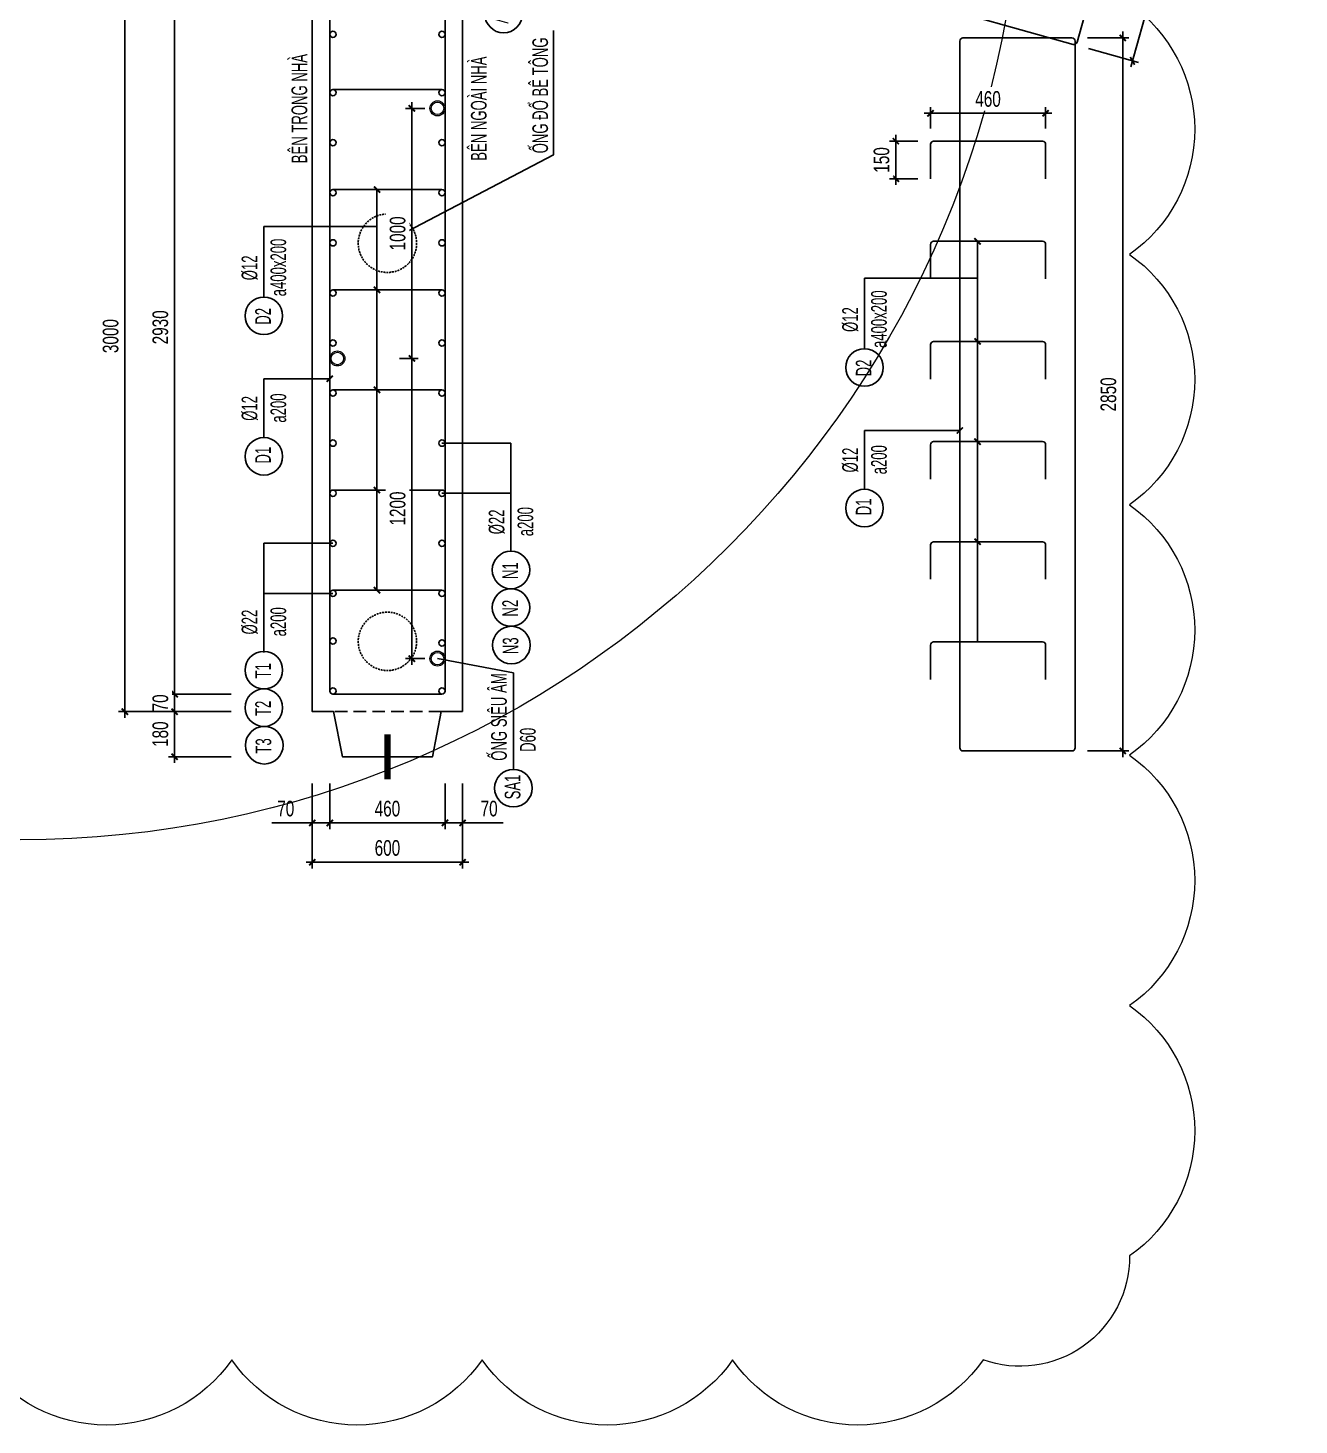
# Model space of a CAD drawing. Header units: millimetres. Extents: x -147841 to 368790, y -162721 to 84261.
# Drawn here: x 204726 to 209802, y -106593 to -101013 of the extents above; entities that cross this region are included whole.
import ezdxf
from ezdxf.enums import TextEntityAlignment as Align

# ---------------------------------------------------------------- set-up
doc = ezdxf.new("R2010")
doc.units = ezdxf.units.MM
doc.header["$LTSCALE"] = 1000
doc.header["$MEASUREMENT"] = 0
doc.header["$PDMODE"] = 1
doc.header["$PDSIZE"] = -10
doc.linetypes.add('DASHED', pattern=[0.75, 0.5, -0.25])
doc.linetypes.add('HIDDEN', pattern=[0.375, 0.25, -0.125])
doc.layers.get('0').update_dxf_attribs({"linetype": 'CONTINUOUS', "lineweight": 18})
doc.layers.get('DEFPOINTS').update_dxf_attribs({"color": 5, "linetype": 'CONTINUOUS', "lineweight": 18})
for name, color, linetype, lineweight in [('0-THAY', 7, 'CONTINUOUS', 18), ('ccu11-Dim', 8, 'CONTINUOUS', 18), ('DIM', 8, 'CONTINUOUS', 18)]:
    doc.layers.add(name, color=color, linetype=linetype, lineweight=lineweight)
for name, color, linetype in [('ccu11-Khuat', 9, 'DASHED'), ('ccu11-Manh', 8, 'CONTINUOUS'), ('ccu11-Thay', 7, 'CONTINUOUS'), ('ccu11-Thep', 4, 'CONTINUOUS'), ('ccu11-Thepdai', 6, 'CONTINUOUS'), ('KC-Cotthep', 8, 'CONTINUOUS'), ('KC-Dim', 8, 'CONTINUOUS'), ('KC-Text', 31, 'CONTINUOUS'), ('KC-Thay', 7, 'CONTINUOUS')]:
    doc.layers.add(name, color=color, linetype=linetype)
doc.styles.add('ARIAL', font='arial.ttf', dxfattribs={"width": 0.7})
doc.styles.add('ccu11-dim', font='vnsimli.shx', dxfattribs={"width": 0.65, "bigfont": 'bigfont.shx'})
doc.dimstyles.new('2.5-25', dxfattribs={"dimscale": 25, "dimtxt": 2.5, "dimasz": 1, "dimexe": 1, "dimexo": 2, "dimgap": 1, "dimtad": 1, "dimdec": 1, "dimrnd": 5, "dimdsep": 46, "dimtxsty": 'ARIAL', "dimblk": 'ARCHTICK', "dimcen": -1, "dimdle": 1, "dimclrd": 256, "dimclre": 256, "dimclrt": 3, "dimadec": 0, "dimazin": 2, "dimtfac": 0.1, "dimtdec": 1, "dimtmove": 0, "dimatfit": 1, "dimldrblk": 'ARCHTICK', "dimfxl": 1, "dimtvp": 0.833333, "dimtfill": 1, "dimtolj": 1, "dimtzin": 12, "dimarcsym": 0})
doc.dimstyles.new('ccu11-100x4', dxfattribs={"dimscale": 100, "dimtxt": 2.5, "dimasz": 1, "dimexe": 1, "dimexo": 2, "dimgap": 1, "dimtad": 1, "dimdec": 0, "dimlfac": 0.25, "dimdsep": 46, "dimtxsty": 'ccu11-dim', "dimblk": 'ARCHTICK', "dimcen": -1, "dimdle": 1, "dimclrd": 256, "dimclre": 256, "dimclrt": 31, "dimadec": 0, "dimazin": 2, "dimtfac": 0.1, "dimtdec": 0, "dimtmove": 0, "dimatfit": 1, "dimldrblk": 'ARCHTICK', "dimfxl": 1, "dimtvp": 0.833333, "dimtolj": 1, "dimtzin": 12, "dimarcsym": 0})

# ---------------------------------------------------------------- blocks, each defined once
blk = doc.blocks.new('_ARCHTICK')
at = {"color": 0, "linetype": 'ByBlock', "const_width": 0.3}
blk.add_lwpolyline([(-0.5, -0.5), (0.5, 0.5)], dxfattribs=at)
blk = doc.blocks.new('*D1057')
at = {"layer": 'DEFPOINTS', "color": 0, "linetype": 'ByBlock', "ltscale": 30, "transparency": 16777216}
for p in [(205587.2, -100743.9), (205311.6, -103673.9), (205587.2, -103673.9)]:
    blk.add_point(p, dxfattribs=at)
at = {"layer": 'KC-Dim', "linetype": 'ByBlock', "lineweight": -2, "ltscale": 30, "transparency": 16777216}
for p, q in [((205537.2, -100743.9), (205286.6, -100743.9)), ((205311.6, -100718.9), (205311.6, -103698.9)), ((205537.2, -103673.9), (205286.6, -103673.9))]:
    blk.add_line(p, q, dxfattribs=at)
at = {"layer": 'KC-Dim', "linetype": 'ByBlock', "lineweight": -2, "ltscale": 30, "transparency": 16777216, "xscale": 25, "yscale": 25, "zscale": 25}
for p, rotation in [((205311.6, -100743.9), 90), ((205311.6, -103673.9), 270)]:
    blk.add_blockref('_ARCHTICK', p, dxfattribs=dict(at, rotation=rotation))
at = {"layer": 'KC-Dim', "color": 3, "linetype": 'ByBlock', "ltscale": 30, "transparency": 16777216, "insert": (205254.6, -102208.9), "char_height": 62.5, "attachment_point": 5, "rotation": 90, "style": 'ARIAL', "bg_fill": 3, "box_fill_scale": 1.25, "bg_fill_color": 256, "bg_fill_true_color": 13158600, "bg_fill_transparency": 0}
blk.add_mtext('\\A1;2930', dxfattribs=at)
blk = doc.blocks.new('*D1058')
at = {"layer": 'DEFPOINTS', "color": 0, "linetype": 'ByBlock', "ltscale": 30, "transparency": 16777216}
for p in [(205861.4, -103980.4), (206461.4, -103980.4), (206461.4, -104345.4)]:
    blk.add_point(p, dxfattribs=at)
at = {"layer": 'KC-Dim', "linetype": 'ByBlock', "lineweight": -2, "ltscale": 30, "transparency": 16777216}
for p, q in [((205861.4, -104030.4), (205861.4, -104370.4)), ((206461.4, -104030.4), (206461.4, -104370.4)), ((205836.4, -104345.4), (206486.4, -104345.4))]:
    blk.add_line(p, q, dxfattribs=at)
at = {"layer": 'KC-Dim', "linetype": 'ByBlock', "lineweight": -2, "ltscale": 30, "transparency": 16777216, "xscale": 25, "yscale": 25, "zscale": 25, "rotation": 180}
blk.add_blockref('_ARCHTICK', (205861.4, -104345.4), dxfattribs=at)
at = {"layer": 'KC-Dim', "linetype": 'ByBlock', "lineweight": -2, "ltscale": 30, "transparency": 16777216, "xscale": 25, "yscale": 25, "zscale": 25}
blk.add_blockref('_ARCHTICK', (206461.4, -104345.4), dxfattribs=at)
at = {"layer": 'KC-Dim', "color": 3, "linetype": 'ByBlock', "ltscale": 30, "transparency": 16777216, "insert": (206161.4, -104288.5), "char_height": 62.5, "attachment_point": 5, "style": 'ARIAL', "bg_fill": 3, "box_fill_scale": 1.25, "bg_fill_color": 256, "bg_fill_true_color": 13158600, "bg_fill_transparency": 0}
blk.add_mtext('\\A1;600', dxfattribs=at)
blk = doc.blocks.new('*D1059')
at = {"layer": 'DEFPOINTS', "color": 0, "linetype": 'ByBlock', "ltscale": 30, "transparency": 16777216}
for p in [(205931.4, -103980.4), (206391.4, -103980.4), (205931.4, -104188.3)]:
    blk.add_point(p, dxfattribs=at)
at = {"layer": 'KC-Dim', "linetype": 'ByBlock', "lineweight": -2, "ltscale": 30, "transparency": 16777216}
for p, q in [((205931.4, -104030.4), (205931.4, -104213.3)), ((206391.4, -104030.4), (206391.4, -104213.3)), ((206416.4, -104188.3), (205906.4, -104188.3))]:
    blk.add_line(p, q, dxfattribs=at)
at = {"layer": 'KC-Dim', "linetype": 'ByBlock', "lineweight": -2, "ltscale": 30, "transparency": 16777216, "xscale": 25, "yscale": 25, "zscale": 25, "rotation": 180}
blk.add_blockref('_ARCHTICK', (205931.4, -104188.3), dxfattribs=at)
at = {"layer": 'KC-Dim', "linetype": 'ByBlock', "lineweight": -2, "ltscale": 30, "transparency": 16777216, "xscale": 25, "yscale": 25, "zscale": 25}
blk.add_blockref('_ARCHTICK', (206391.4, -104188.3), dxfattribs=at)
at = {"layer": 'KC-Dim', "color": 3, "linetype": 'ByBlock', "ltscale": 30, "transparency": 16777216, "insert": (206161.4, -104131.4), "char_height": 62.5, "attachment_point": 5, "style": 'ARIAL', "bg_fill": 3, "box_fill_scale": 1.25, "bg_fill_color": 256, "bg_fill_true_color": 13158600, "bg_fill_transparency": 0}
blk.add_mtext('\\A1;460', dxfattribs=at)
blk = doc.blocks.new('*D1060')
at = {"layer": 'DEFPOINTS', "color": 0, "linetype": 'ByBlock', "ltscale": 30, "transparency": 16777216}
for p in [(206391.4, -103980.4), (206461.4, -103980.4), (206461.4, -104188.3)]:
    blk.add_point(p, dxfattribs=at)
at = {"layer": 'KC-Dim', "linetype": 'ByBlock', "lineweight": -2, "ltscale": 30, "transparency": 16777216}
for p, q in [((206391.4, -104030.4), (206391.4, -104213.3)), ((206461.4, -104030.4), (206461.4, -104213.3)), ((206391.4, -104188.3), (206366.4, -104188.3)), ((206391.4, -104188.3), (206461.4, -104188.3)), ((206461.4, -104188.3), (206623.5, -104188.3))]:
    blk.add_line(p, q, dxfattribs=at)
at = {"layer": 'KC-Dim', "linetype": 'ByBlock', "lineweight": -2, "ltscale": 30, "transparency": 16777216, "xscale": 25, "yscale": 25, "zscale": 25}
blk.add_blockref('_ARCHTICK', (206391.4, -104188.3), dxfattribs=at)
at = {"layer": 'KC-Dim', "linetype": 'ByBlock', "lineweight": -2, "ltscale": 30, "transparency": 16777216, "xscale": 25, "yscale": 25, "zscale": 25, "rotation": 180}
blk.add_blockref('_ARCHTICK', (206461.4, -104188.3), dxfattribs=at)
at = {"layer": 'KC-Dim', "color": 3, "linetype": 'ByBlock', "ltscale": 30, "transparency": 16777216, "insert": (206567.5, -104131.4), "char_height": 62.5, "attachment_point": 5, "style": 'ARIAL', "bg_fill": 3, "box_fill_scale": 1.25, "bg_fill_color": 256, "bg_fill_true_color": 13158600, "bg_fill_transparency": 0}
blk.add_mtext('\\A1;70', dxfattribs=at)
blk = doc.blocks.new('*D1061')
at = {"layer": 'DEFPOINTS', "color": 0, "linetype": 'ByBlock', "ltscale": 30, "transparency": 16777216}
for p in [(205861.4, -103980.4), (205931.4, -103980.4), (205861.4, -104188.3)]:
    blk.add_point(p, dxfattribs=at)
at = {"layer": 'KC-Dim', "linetype": 'ByBlock', "lineweight": -2, "ltscale": 30, "transparency": 16777216}
for p, q in [((205861.4, -104030.4), (205861.4, -104213.3)), ((205931.4, -104030.4), (205931.4, -104213.3)), ((205861.4, -104188.3), (205699.2, -104188.3)), ((205931.4, -104188.3), (205861.4, -104188.3)), ((205931.4, -104188.3), (205956.4, -104188.3))]:
    blk.add_line(p, q, dxfattribs=at)
at = {"layer": 'KC-Dim', "linetype": 'ByBlock', "lineweight": -2, "ltscale": 30, "transparency": 16777216, "xscale": 25, "yscale": 25, "zscale": 25}
blk.add_blockref('_ARCHTICK', (205861.4, -104188.3), dxfattribs=at)
at = {"layer": 'KC-Dim', "linetype": 'ByBlock', "lineweight": -2, "ltscale": 30, "transparency": 16777216, "xscale": 25, "yscale": 25, "zscale": 25, "rotation": 180}
blk.add_blockref('_ARCHTICK', (205931.4, -104188.3), dxfattribs=at)
at = {"layer": 'KC-Dim', "color": 3, "linetype": 'ByBlock', "ltscale": 30, "transparency": 16777216, "insert": (205755.3, -104131.4), "char_height": 62.5, "attachment_point": 5, "style": 'ARIAL', "bg_fill": 3, "box_fill_scale": 1.25, "bg_fill_color": 256, "bg_fill_true_color": 13158600, "bg_fill_transparency": 0}
blk.add_mtext('\\A1;70', dxfattribs=at)
blk = doc.blocks.new('*D1062')
at = {"layer": 'DEFPOINTS', "color": 0, "ltscale": 3000, "transparency": 16777216}
for p in [(205587.2, -103673.9), (205587.2, -103743.9)]:
    blk.add_point(p, dxfattribs=at)
at = {"layer": 'KC-Dim', "lineweight": -2, "ltscale": 3000, "transparency": 16777216}
for p, q in [((205537.2, -103673.9), (205286.6, -103673.9)), ((205311.6, -103648.9), (205311.6, -103768.9)), ((205537.2, -103743.9), (205286.6, -103743.9))]:
    blk.add_line(p, q, dxfattribs=at)
at = {"layer": 'KC-Dim', "lineweight": -2, "ltscale": 3000, "transparency": 16777216, "xscale": 25, "yscale": 25, "zscale": 25}
for p, rotation in [((205311.6, -103673.9), 90), ((205311.6, -103743.9), 270)]:
    blk.add_blockref('_ARCHTICK', p, dxfattribs=dict(at, rotation=rotation))
at = {"layer": 'KC-Dim', "color": 3, "ltscale": 3000, "transparency": 16777216, "insert": (205254.7, -103708.9), "char_height": 62.5, "attachment_point": 5, "rotation": 90, "style": 'ARIAL', "bg_fill": 3, "box_fill_scale": 1.25, "bg_fill_color": 256, "bg_fill_true_color": 13158600, "bg_fill_transparency": 0}
blk.add_mtext('\\A1;70', dxfattribs=at)
at = {"layer": 'DEFPOINTS', "color": 0, "ltscale": 3000, "transparency": 16777216}
blk.add_point((205311.6, -103743.9), dxfattribs=at)
blk = doc.blocks.new('*D1063')
at = {"layer": 'DEFPOINTS', "color": 0, "ltscale": 3000, "transparency": 16777216}
for p in [(205587.2, -103743.9), (205587.2, -103923.9)]:
    blk.add_point(p, dxfattribs=at)
at = {"layer": 'KC-Dim', "lineweight": -2, "ltscale": 3000, "transparency": 16777216}
for p, q in [((205311.6, -103718.9), (205311.6, -103948.9)), ((205537.2, -103743.9), (205286.6, -103743.9)), ((205537.2, -103923.9), (205286.6, -103923.9))]:
    blk.add_line(p, q, dxfattribs=at)
at = {"layer": 'KC-Dim', "color": 3, "ltscale": 3000, "transparency": 16777216, "insert": (205254.7, -103833.9), "char_height": 62.5, "attachment_point": 5, "rotation": 90, "style": 'ARIAL', "bg_fill": 3, "box_fill_scale": 1.25, "bg_fill_color": 256, "bg_fill_true_color": 13158600, "bg_fill_transparency": 0}
blk.add_mtext('\\A1;180', dxfattribs=at)
at = {"layer": 'DEFPOINTS', "color": 0, "ltscale": 3000, "transparency": 16777216}
blk.add_point((205311.6, -103923.9), dxfattribs=at)
at = {"layer": 'KC-Dim', "lineweight": -2, "ltscale": 3000, "transparency": 16777216, "xscale": 25, "yscale": 25, "zscale": 25}
for p, rotation in [((205311.6, -103743.9), 90), ((205311.6, -103923.9), 270)]:
    blk.add_blockref('_ARCHTICK', p, dxfattribs=dict(at, rotation=rotation))
blk = doc.blocks.new('*U1045')
at = {"layer": 'ccu11-Thepdai', "flags": 128}
blk.add_lwpolyline([(50, 230), (-37.5, 230, 0.414214), (-50, 217.5), (-50, -114.4), (-50, -217.5, 0.414214), (-37.5, -230), (50, -230)], format="xyb", dxfattribs=at)
blk = doc.blocks.new('*U1046')
at = {"layer": 'DIM', "color": 0, "linetype": 'ByBlock', "lineweight": -2, "transparency": 16777216}
for p in [(0, 0), (400, 0), (800, 0), (1200, 0), (1600, 0), (2000, 0)]:
    blk.add_blockref('*U1045', p, dxfattribs=at)
blk = doc.blocks.new('*D1064')
at = {"layer": 'DEFPOINTS', "color": 0, "ltscale": 3000, "transparency": 16777216}
for p in [(205587.2, -100743.9), (205113, -103743.9), (205587.2, -103743.9)]:
    blk.add_point(p, dxfattribs=at)
at = {"layer": 'DIM', "lineweight": -2, "ltscale": 3000, "transparency": 16777216}
for p, q in [((205537.2, -100743.9), (205088, -100743.9)), ((205113, -100718.9), (205113, -103768.9)), ((205537.2, -103743.9), (205088, -103743.9))]:
    blk.add_line(p, q, dxfattribs=at)
at = {"layer": 'DIM', "lineweight": -2, "ltscale": 3000, "transparency": 16777216, "xscale": 25, "yscale": 25, "zscale": 25}
for p, rotation in [((205113, -100743.9), 90), ((205113, -103743.9), 270)]:
    blk.add_blockref('_ARCHTICK', p, dxfattribs=dict(at, rotation=rotation))
at = {"layer": 'DIM', "color": 3, "ltscale": 3000, "transparency": 16777216, "insert": (205056.1, -102243.9), "char_height": 62.5, "attachment_point": 5, "rotation": 90, "style": 'ARIAL', "bg_fill": 3, "box_fill_scale": 1.25, "bg_fill_color": 256, "bg_fill_true_color": 13158600, "bg_fill_transparency": 0}
blk.add_mtext('\\A1;3000', dxfattribs=at)
blk = doc.blocks.new('*D1065')
at = {"layer": 'DEFPOINTS', "color": 0, "linetype": 'ByBlock', "ltscale": 30, "transparency": 16777216}
for p in [(206361.4, -101334.4), (206159.5, -102333.4), (206259.1, -102333.4)]:
    blk.add_point(p, dxfattribs=at)
at = {"layer": 'KC-Dim', "linetype": 'ByBlock', "lineweight": -2, "ltscale": 30, "transparency": 16777216}
for p, q in [((206259.1, -101309.4), (206259.1, -102358.4)), ((206311.4, -101334.4), (206234.1, -101334.4)), ((206209.5, -102333.4), (206284.1, -102333.4))]:
    blk.add_line(p, q, dxfattribs=at)
at = {"layer": 'KC-Dim', "linetype": 'ByBlock', "lineweight": -2, "ltscale": 30, "transparency": 16777216, "xscale": 25, "yscale": 25, "zscale": 25}
for p, rotation in [((206259.1, -101334.4), 90), ((206259.1, -102333.4), 270)]:
    blk.add_blockref('_ARCHTICK', p, dxfattribs=dict(at, rotation=rotation))
at = {"layer": 'KC-Dim', "color": 3, "linetype": 'ByBlock', "ltscale": 30, "transparency": 16777216, "insert": (206202.2, -101833.9), "char_height": 62.5, "attachment_point": 5, "rotation": 90, "style": 'ARIAL', "bg_fill": 3, "box_fill_scale": 1.25, "bg_fill_color": 256, "bg_fill_true_color": 13158600, "bg_fill_transparency": 0}
blk.add_mtext('\\A1;1000', dxfattribs=at)
blk = doc.blocks.new('A$C260038B3')
at = {"layer": '0-THAY', "linetype": 'Continuous'}
for radius in [120, 100]:
    blk.add_circle((0, 0), radius, dxfattribs=at)
blk = doc.blocks.new('*D1066')
at = {"layer": 'DEFPOINTS', "color": 0, "linetype": 'ByBlock', "ltscale": 30, "transparency": 16777216}
for p in [(206159.5, -102333.4), (206259.1, -103532), (206361.4, -103532)]:
    blk.add_point(p, dxfattribs=at)
at = {"layer": 'KC-Dim', "linetype": 'ByBlock', "lineweight": -2, "ltscale": 30, "transparency": 16777216}
for p, q in [((206209.5, -102333.4), (206284.1, -102333.4)), ((206259.1, -102308.4), (206259.1, -103557)), ((206311.4, -103532), (206234.1, -103532))]:
    blk.add_line(p, q, dxfattribs=at)
at = {"layer": 'KC-Dim', "linetype": 'ByBlock', "lineweight": -2, "ltscale": 30, "transparency": 16777216, "xscale": 25, "yscale": 25, "zscale": 25}
for p, rotation in [((206259.1, -102333.4), 90), ((206259.1, -103532), 270)]:
    blk.add_blockref('_ARCHTICK', p, dxfattribs=dict(at, rotation=rotation))
at = {"layer": 'KC-Dim', "color": 3, "linetype": 'ByBlock', "ltscale": 30, "transparency": 16777216, "insert": (206202.2, -102932.7), "char_height": 62.5, "attachment_point": 5, "rotation": 90, "style": 'ARIAL', "bg_fill": 3, "box_fill_scale": 1.25, "bg_fill_color": 256, "bg_fill_true_color": 13158600, "bg_fill_transparency": 0}
blk.add_mtext('\\A1;1200', dxfattribs=at)
blk = doc.blocks.new('*U1047')
at = {"layer": 'ccu11-Thep'}
blk.add_circle((0, 0), 12.5, dxfattribs=at)
blk = doc.blocks.new('*U1048')
at = {"layer": 'KC-Dim', "color": 0, "linetype": 'ByBlock', "lineweight": -2, "transparency": 16777216}
for p in [(0, 2000), (0, 1800), (0, 1600), (0, 1400), (0, 1200), (0, 1000), (0, 800), (0, 600), (0, 400), (0, 200), (0, 0)]:
    blk.add_blockref('*U1047', p, dxfattribs=at)
blk = doc.blocks.new('att_thep_2')
blk.add_circle((-300, 0), 300)
at = {"color": 3, "style": 'ARIAL', "width": 0.6}
blk.add_attdef('DK', text='', height=250, dxfattribs=at).set_placement((467, 105), align=Align.CENTER)
at = {"color": 31, "style": 'ARIAL', "width": 0.6}
blk.add_attdef('SH', text='', height=250, dxfattribs=at).set_placement((-281, -111), align=Align.CENTER)
at = {"color": 2, "style": 'ARIAL', "width": 0.6}
blk.add_attdef('KC', text='', height=250, dxfattribs=at).set_placement((472, -355), align=Align.CENTER)
blk = doc.blocks.new('*U1069')
at = {"layer": 'ccu11-Thep'}
blk.add_circle((0, 0), 12.5, dxfattribs=at)
blk = doc.blocks.new('*U1070')
at = {"layer": 'KC-Dim', "color": 0, "linetype": 'ByBlock', "lineweight": -2, "transparency": 16777216}
for p in [(0, 2000), (0, 1800), (0, 1600), (0, 1400), (0, 1200), (0, 1000), (0, 800), (0, 600), (0, 400), (0, 200), (0, 0)]:
    blk.add_blockref('*U1069', p, dxfattribs=at)
blk = doc.blocks.new('*D1075')
at = {"layer": 'DEFPOINTS', "color": 0, "linetype": 'ByBlock', "ltscale": 30, "transparency": 16777216}
for p in [(208907.1, -101053.1), (209097.6, -101053.1), (208907.1, -103900.8)]:
    blk.add_point(p, dxfattribs=at)
at = {"layer": 'KC-Dim', "linetype": 'ByBlock', "lineweight": -2, "ltscale": 30, "transparency": 16777216}
for p, q in [((209097.6, -103925.8), (209097.6, -101028.1)), ((208957.1, -101053.1), (209122.6, -101053.1)), ((208957.1, -103900.8), (209122.6, -103900.8))]:
    blk.add_line(p, q, dxfattribs=at)
at = {"layer": 'KC-Dim', "linetype": 'ByBlock', "lineweight": -2, "ltscale": 30, "transparency": 16777216, "xscale": 25, "yscale": 25, "zscale": 25}
for p, rotation in [((209097.6, -101053.1), 90), ((209097.6, -103900.8), 270)]:
    blk.add_blockref('_ARCHTICK', p, dxfattribs=dict(at, rotation=rotation))
at = {"layer": 'KC-Dim', "color": 3, "linetype": 'ByBlock', "ltscale": 30, "transparency": 16777216, "insert": (209040.7, -102476.9), "char_height": 62.5, "attachment_point": 5, "rotation": 90, "style": 'ARIAL', "bg_fill": 3, "box_fill_scale": 1.25, "bg_fill_color": 256, "bg_fill_true_color": 13158600, "bg_fill_transparency": 0}
blk.add_mtext('\\A1;2850', dxfattribs=at)
blk = doc.blocks.new('*D1076')
at = {"layer": 'DEFPOINTS', "color": 0, "linetype": 'ByBlock', "ltscale": 30, "transparency": 16777216}
for p in [(209553.5, -98790.2), (209777.8, -98852.9), (208912.3, -101082.2)]:
    blk.add_point(p, dxfattribs=at)
at = {"layer": 'KC-Dim', "linetype": 'ByBlock', "lineweight": -2, "ltscale": 30, "transparency": 16777216}
for p, q in [((209601.6, -98803.6), (209801.9, -98859.7)), ((209129.9, -101169), (209784.5, -98828.8)), ((208960.4, -101095.6), (209160.7, -101151.7))]:
    blk.add_line(p, q, dxfattribs=at)
at = {"layer": 'KC-Dim', "linetype": 'ByBlock', "lineweight": -2, "ltscale": 30, "transparency": 16777216, "xscale": 25, "yscale": 25, "zscale": 25}
for p, rotation in [((209777.8, -98852.9), 74.37138490060029), ((209136.6, -101144.9), 254.3713849006003)]:
    blk.add_blockref('_ARCHTICK', p, dxfattribs=dict(at, rotation=rotation))
at = {"layer": 'KC-Dim', "color": 3, "linetype": 'ByBlock', "ltscale": 30, "transparency": 16777216, "insert": (209402.4, -99983.6), "char_height": 62.5, "attachment_point": 5, "rotation": 74.3714, "style": 'ARIAL', "bg_fill": 3, "box_fill_scale": 1.25, "bg_fill_color": 256, "bg_fill_true_color": 13158600, "bg_fill_transparency": 0}
blk.add_mtext('\\A1;2380', dxfattribs=at)
blk = doc.blocks.new('*D1528')
at = {"layer": 'DEFPOINTS', "color": 0, "ltscale": 3000, "transparency": 16777216}
for p in [(208789.9, -101354), (208329.9, -101465.4), (208789.9, -101465.4)]:
    blk.add_point(p, dxfattribs=at)
at = {"layer": 'KC-Dim', "lineweight": -2, "ltscale": 3000, "transparency": 16777216}
for p, q in [((208329.9, -101415.4), (208329.9, -101329)), ((208789.9, -101415.4), (208789.9, -101329)), ((208304.9, -101354), (208814.9, -101354))]:
    blk.add_line(p, q, dxfattribs=at)
at = {"layer": 'KC-Dim', "lineweight": -2, "ltscale": 3000, "transparency": 16777216, "xscale": 25, "yscale": 25, "zscale": 25, "rotation": 180}
blk.add_blockref('_ARCHTICK', (208329.9, -101354), dxfattribs=at)
at = {"layer": 'KC-Dim', "lineweight": -2, "ltscale": 3000, "transparency": 16777216, "xscale": 25, "yscale": 25, "zscale": 25}
blk.add_blockref('_ARCHTICK', (208789.9, -101354), dxfattribs=at)
at = {"layer": 'KC-Dim', "color": 3, "ltscale": 3000, "transparency": 16777216, "insert": (208559.9, -101297.1), "char_height": 62.5, "attachment_point": 5, "style": 'ARIAL', "bg_fill": 3, "box_fill_scale": 1.25, "bg_fill_color": 256, "bg_fill_true_color": 13158600, "bg_fill_transparency": 0}
blk.add_mtext('\\A1;460', dxfattribs=at)
blk = doc.blocks.new('*D1529')
at = {"layer": 'DEFPOINTS', "color": 0, "ltscale": 3000, "transparency": 16777216}
for p in [(208329.9, -101465.4), (208329.9, -101615.4)]:
    blk.add_point(p, dxfattribs=at)
at = {"layer": 'KC-Dim', "lineweight": -2, "ltscale": 3000, "transparency": 16777216}
for p, q in [((208191.6, -101640.4), (208191.6, -101440.4)), ((208279.9, -101465.4), (208166.6, -101465.4)), ((208279.9, -101615.4), (208166.6, -101615.4))]:
    blk.add_line(p, q, dxfattribs=at)
at = {"layer": 'KC-Dim', "lineweight": -2, "ltscale": 3000, "transparency": 16777216, "xscale": 25, "yscale": 25, "zscale": 25}
for p, rotation in [((208191.6, -101465.4), 90), ((208191.6, -101615.4), 270)]:
    blk.add_blockref('_ARCHTICK', p, dxfattribs=dict(at, rotation=rotation))
at = {"layer": 'KC-Dim', "color": 3, "ltscale": 3000, "transparency": 16777216, "insert": (208134.7, -101540.4), "char_height": 62.5, "attachment_point": 5, "rotation": 90, "style": 'ARIAL', "bg_fill": 3, "box_fill_scale": 1.25, "bg_fill_color": 256, "bg_fill_true_color": 13158600, "bg_fill_transparency": 0}
blk.add_mtext('\\A1;150', dxfattribs=at)
at = {"layer": 'DEFPOINTS', "color": 0, "ltscale": 3000, "transparency": 16777216}
blk.add_point((208191.6, -101465.4), dxfattribs=at)
blk = doc.blocks.new('*U1555')
at = {"layer": 'ccu11-Thepdai', "flags": 128}
blk.add_lwpolyline([(75, 230), (-62.5, 230, 0.414214), (-75, 217.5), (-75, -114.4), (-75, -217.5, 0.414214), (-62.5, -230), (75, -230)], format="xyb", dxfattribs=at)
blk = doc.blocks.new('*U1556')
at = {"layer": 'ccu11-Thay', "color": 0, "linetype": 'ByBlock', "lineweight": -2, "transparency": 16777216}
for p in [(0, 0), (400, 0), (800, 0), (1200, 0), (1600, 0), (2000, 0)]:
    blk.add_blockref('*U1555', p, dxfattribs=at)

msp = doc.modelspace()

# ---------------------------------------------------------------- linework, layer by layer
at = {"layer": 'ccu11-Khuat', "ltscale": 0.1}
msp.add_line((206376.37, -103743.94), (205946.37, -103743.94), dxfattribs=at)
at = {"layer": 'ccu11-Manh'}
msp.add_lwpolyline([(206161.37, -101867.59), (206824.44, -101520.55), (206824.44, -101024.02)], dxfattribs=at)
at = {"layer": 'ccu11-Thep', "const_width": 25}
msp.add_lwpolyline([(206161.37, -103833.94), (206161.37, -104013.94)], dxfattribs=at)
at = {"layer": 'ccu11-Thep'}
for centre in [(205943.87, -101038.78), (206378.87, -101038.78), (205943.87, -103461.44), (205943.87, -103661.44), (206378.87, -103661.44)]:
    msp.add_circle(centre, 12.5, dxfattribs=at)
at = {"layer": 'ccu11-Thep', "linetype": 'HIDDEN', "ltscale": 0.03}
for centre in [(206161.37, -101873.18, 242.3), (206161.37, -103463.13)]:
    msp.add_circle(centre, 116.6, dxfattribs=at)
at = {"layer": 'ccu11-Thepdai'}
for points in [[(209107.11, -98678.27), (208472.67, -100946.2, 0.4142136), (208481.34, -100961.61), (208900.25, -101078.8, 0.4142136), (208915.66, -101070.13), (209550.1, -98802.2, 0.4142136), (209541.43, -98786.79), (209122.51, -98669.6, 0.4142136)], [(205931.37, -100838.78), (205931.37, -103661.44, 0.4142136), (205943.87, -103673.94), (206378.87, -103673.94, 0.4142136), (206391.37, -103661.44), (206391.37, -100838.78, 0.4142136), (206378.87, -100826.28), (205943.87, -100826.28, 0.4142136)], [(208447.14, -101065.61), (208447.14, -103888.26, 0.4142136), (208459.64, -103900.76), (208894.64, -103900.76, 0.4142136), (208907.14, -103888.26), (208907.14, -101065.61, 0.4142136), (208894.64, -101053.11), (208459.64, -101053.11, 0.4142136)]]:
    msp.add_lwpolyline(points, format="xyb", close=True, dxfattribs=at)
at = {"layer": 'KC-Dim', "linetype": 'ByBlock', "ltscale": 30}
for points in [[(206119.67, -101658.94), (206119.67, -103258.94)], [(208518.16, -101865.38), (208518.16, -103465.38)]]:
    msp.add_lwpolyline(points, dxfattribs=at)
at = {"layer": 'KC-Thay', "flags": 128}
msp.add_lwpolyline([(206461.37, -103743.94), (206461.37, -100826.28), (207195.29, -98202.75), (207113.15, -98180.74), (207032.76, -98345.55), (206685.02, -98252.38), (206697.8, -98069.46), (206615.69, -98047.46), (205861.37, -100743.94), (205861.37, -103743.94), (205946.37, -103743.94), (205981.37, -103923.94), (206341.37, -103923.94), (206376.37, -103743.94), (206461.37, -103743.94)], dxfattribs=at)

# ---------------------------------------------------------------- block references
at = {"layer": 'ccu11-Dim', "ltscale": 3000, "xscale": 0.25, "yscale": 0.25, "zscale": 0.25, "rotation": 270}
for p in [(205961.37, -102333.4), (206361.37, -103532.04)]:
    msp.add_blockref('A$C260038B3', p, dxfattribs=at)
at = {"layer": 'DIM', "rotation": 270}
msp.add_blockref('*U1046', (206161.37, -101308.94), dxfattribs=at)
at = {"layer": 'KC-Cotthep'}
ref = msp.add_blockref('att_thep_2', (206645.6, -100885.52), dxfattribs=dict(at, xscale=0.25, yscale=0.25, zscale=0.25, rotation=74.37138490062058))
ref.add_attrib('SH', 'N2', dxfattribs={"layer": '0', "color": 31, "height": 62.5, "rotation": 74.37138, "style": 'ARIAL', "width": 0.6}).set_placement((206651.48, -100967.94), align=Align.CENTER)
ref = msp.add_blockref('att_thep_2', (208066.49, -102294.38), dxfattribs=dict(at, xscale=0.25, yscale=0.25, zscale=0.25, rotation=90))
ref.add_attrib('KC', 'a400x200', dxfattribs={"layer": '0', "color": 2, "height": 62.5, "rotation": 90, "style": 'ARIAL', "width": 0.6}).set_placement((208155.31, -102176.41), align=Align.CENTER)
ref.add_attrib('DK', '%%C12', dxfattribs={"layer": '0', "color": 215, "height": 62.5, "rotation": 90, "style": 'ARIAL', "width": 0.6}).set_placement((208040.14, -102177.98), align=Align.CENTER)
ref.add_attrib('SH', 'D2', dxfattribs={"layer": '0', "color": 31, "height": 62.5, "rotation": 90, "style": 'ARIAL', "width": 0.6}).set_placement((208094.36, -102371.48), align=Align.CENTER)
ref = msp.add_blockref('att_thep_2', (208066.49, -102855.74), dxfattribs=dict(at, xscale=0.25, yscale=0.25, zscale=0.25, rotation=90))
ref.add_attrib('KC', 'a200', dxfattribs={"layer": '0', "color": 2, "height": 62.5, "rotation": 90, "style": 'ARIAL', "width": 0.6}).set_placement((208155.31, -102737.77), align=Align.CENTER)
ref.add_attrib('DK', '%%C12', dxfattribs={"layer": '0', "color": 215, "height": 62.5, "rotation": 90, "style": 'ARIAL', "width": 0.6}).set_placement((208040.14, -102739.09), align=Align.CENTER)
ref.add_attrib('SH', 'D1', dxfattribs={"layer": '0', "color": 31, "height": 62.5, "rotation": 90, "style": 'ARIAL', "width": 0.6}).set_placement((208094.36, -102925.98), align=Align.CENTER)
ref = msp.add_blockref('att_thep_2', (206654.75, -103103.02), dxfattribs=dict(at, xscale=0.25, yscale=0.25, zscale=0.25, rotation=90.00000000000001))
ref.add_attrib('KC', 'a200', dxfattribs={"layer": '0', "color": 2, "height": 62.5, "rotation": 90, "style": 'ARIAL', "width": 0.6}).set_placement((206743.57, -102985.05), align=Align.CENTER)
ref.add_attrib('DK', '%%C22', dxfattribs={"layer": '0', "color": 2, "height": 62.5, "rotation": 90, "style": 'ARIAL', "width": 0.6}).set_placement((206628.39, -102986.11), align=Align.CENTER)
ref.add_attrib('SH', 'N1', dxfattribs={"layer": '0', "color": 31, "height": 62.5, "rotation": 90, "style": 'ARIAL', "width": 0.6}).set_placement((206682.62, -103180.81), align=Align.CENTER)
ref = msp.add_blockref('att_thep_2', (206654.75, -103252.98), dxfattribs=dict(at, xscale=0.25, yscale=0.25, zscale=0.25, rotation=90.00000000000001))
ref.add_attrib('SH', 'N2', dxfattribs={"layer": '0', "color": 31, "height": 62.5, "rotation": 90, "style": 'ARIAL', "width": 0.6}).set_placement((206682.62, -103330.77), align=Align.CENTER)
ref = msp.add_blockref('att_thep_2', (206656.42, -103402.96), dxfattribs=dict(at, xscale=0.25, yscale=0.25, zscale=0.25, rotation=90.00000000000001))
ref.add_attrib('SH', 'N3', dxfattribs={"layer": '0', "color": 31, "height": 62.5, "rotation": 90, "style": 'ARIAL', "width": 0.6}).set_placement((206684.29, -103480.75), align=Align.CENTER)
at = {"layer": 'KC-Dim'}
msp.add_blockref('*U1048', (205943.87, -103271.44), dxfattribs=at)
at = {"layer": 'KC-Dim', "linetype": 'ByBlock', "ltscale": 30, "xscale": 25, "yscale": 25, "zscale": 25, "rotation": 90}
for p in [(208518.16, -101865.38), (208518.16, -102265.38), (208518.16, -102665.38), (208518.16, -103065.38)]:
    msp.add_blockref('_ARCHTICK', p, dxfattribs=at)

# ---------------------------------------------------------------- texts
at = {"layer": 'KC-Text', "color": 1, "style": 'ARIAL', "width": 0.6}
msp.add_text('ỐNG ĐỔ BÊ TÔNG', height=62.5, rotation=90, dxfattribs=at).set_placement((206802.62, -101514.14))
for s, p in [('BÊN TRONG NHÀ', (205840.95, -101335.48)), ('BÊN NGOÀI NHÀ', (206557.4, -101335.48))]:
    msp.add_text(s, height=62.5, rotation=90, dxfattribs=at).set_placement(p, align=Align.CENTER)

# ---------------------------------------------------------------- dimensions: what is measured, and where the dimension line sits
at = {"layer": 'KC-Dim', "linetype": 'ByBlock', "ltscale": 30}
dim = msp.add_linear_dim(base=(205311.58, -103673.94), p1=(205587.21, -100743.94), p2=(205587.21, -103673.94), angle=270, dimstyle='2.5-25', dxfattribs=at)
dim.commit()
dim.dimension.update_dxf_attribs({"geometry": '*D1057', "text_midpoint": (205254.64, -102208.94)})

# ---------------------------------------------------------------- leaders
at = {"layer": 'ccu11-Manh', "ltscale": 10}
for points in [[(206119.67, -101805.75), (205668, -101805.75), (205668, -102087.93)], [(208518.16, -102012.2), (208066.49, -102012.2), (208066.49, -102294.38)], [(206378.87, -102671.44), (206654.75, -102671.44), (206654.75, -103103.06)], [(206378.87, -102871.44), (206654.75, -102871.44), (206654.75, -103103.09)], [(205943.87, -103071.44), (205668, -103071.44), (205668, -103506.95)], [(205943.87, -103271.44), (205668, -103271.44), (205668, -103506.99)]]:
    msp.add_leader(points, dimstyle='ccu11-100x4', override={"dimgap": 1, "dimtad": 0, "dimldrblk": 'None'}, dxfattribs=at)
at = {"layer": 'ccu11-Manh', "ltscale": 3000}
for points in [[(205931.37, -102414.63), (205668, -102414.63), (205668, -102649.29)], [(208447.14, -102621.08), (208066.49, -102621.08), (208066.49, -102855.74)]]:
    msp.add_leader(points, dimstyle='ccu11-100x4', override={"dimasz": 0.25, "dimtad": 0}, dxfattribs=at)

# ---------------------------------------------------------------- next in the draw order: dimensions: what is measured, and where the dimension line sits
at = {"layer": 'KC-Dim', "linetype": 'ByBlock', "ltscale": 30}
for base, p1, p2, angle, picture, middle in [((209097.6485, -101053.1089), (208907.1356, -103900.7639), (208907.1356, -101053.1089), 90, '*D1075', (209040.7377, -102476.9364)), ((206259.07, -102333.4), (206361.37, -101334.41), (206159.49, -102333.4), 270, '*D1065', (206202.16, -101833.9))]:
    dim = msp.add_linear_dim(base=base, p1=p1, p2=p2, angle=angle, dimstyle='2.5-25', dxfattribs=at)
    dim.commit()
    dim.dimension.update_dxf_attribs({"geometry": picture, "text_midpoint": middle})
at = {"layer": 'KC-Dim', "ltscale": 3000}
dim = msp.add_linear_dim(base=(205311.58, -103743.94), p1=(205587.21, -103673.94), p2=(205587.21, -103743.94), angle=270, dimstyle='2.5-25', dxfattribs=at)
dim.commit()
dim.dimension.update_dxf_attribs({"geometry": '*D1062', "text_midpoint": (205311.58, -103708.94), "dimtype": 160})
at = {"layer": 'KC-Dim', "linetype": 'ByBlock', "ltscale": 30}
dim = msp.add_linear_dim(base=(206461.37, -104345.43), p1=(205861.37, -103980.43), p2=(206461.37, -103980.43), dimstyle='2.5-25', dxfattribs=at)
dim.commit()
dim.dimension.update_dxf_attribs({"geometry": '*D1058', "text_midpoint": (206161.37, -104288.52)})

# ---------------------------------------------------------------- next in the draw order: block references
at = {"layer": 'ccu11-Dim', "ltscale": 3000, "xscale": 0.25, "yscale": 0.25, "zscale": 0.25, "rotation": 270}
msp.add_blockref('A$C260038B3', (206361.37, -101334.41), dxfattribs=at)
at = {"layer": 'KC-Dim', "linetype": 'ByBlock', "ltscale": 30, "xscale": 25, "yscale": 25, "zscale": 25, "rotation": 90}
for p in [(206119.67, -101658.94), (206119.67, -102058.94)]:
    msp.add_blockref('_ARCHTICK', p, dxfattribs=at)

# ---------------------------------------------------------------- next in the draw order: dimensions: what is measured, and where the dimension line sits
at = {"layer": 'KC-Dim', "linetype": 'ByBlock', "ltscale": 30}
dim = msp.add_aligned_dim(p1=(208912.29, -101082.17), p2=(209553.47, -98790.16), distance=-232.95, dimstyle='2.5-25', dxfattribs=at)
dim.commit()
dim.dimension.update_dxf_attribs({"geometry": '*D1076', "text_midpoint": (209402.39, -99983.58)})
dim = msp.add_linear_dim(base=(206259.07, -103532.04), p1=(206159.49, -102333.4), p2=(206361.37, -103532.04), angle=270, dimstyle='2.5-25', dxfattribs=at)
dim.commit()
dim.dimension.update_dxf_attribs({"geometry": '*D1066', "text_midpoint": (206202.16, -102932.72)})
at = {"layer": 'KC-Dim', "ltscale": 3000}
dim = msp.add_linear_dim(base=(205311.58, -103923.94), p1=(205587.21, -103743.94), p2=(205587.21, -103923.94), angle=270, dimstyle='2.5-25', override={"dimtmove": 1}, dxfattribs=at)
dim.commit()
dim.dimension.update_dxf_attribs({"geometry": '*D1063', "text_midpoint": (205311.58, -103833.94), "dimtype": 160})
at = {"layer": 'KC-Dim', "linetype": 'ByBlock', "ltscale": 30}
dim = msp.add_linear_dim(base=(205931.37, -104188.28), p1=(206391.37, -103980.43), p2=(205931.37, -103980.43), dimstyle='2.5-25', dxfattribs=at)
dim.commit()
dim.dimension.update_dxf_attribs({"geometry": '*D1059', "text_midpoint": (206161.37, -104131.37)})

# ---------------------------------------------------------------- next in the draw order: linework, layer by layer
at = {"layer": 'ccu11-Thep'}
msp.add_circle((206378.87, -103469.47), 12.5, dxfattribs=at)

# ---------------------------------------------------------------- next in the draw order: block references
at = {"layer": 'KC-Dim'}
msp.add_blockref('*U1070', (206378.87, -103271.44), dxfattribs=at)
at = {"layer": 'KC-Dim', "linetype": 'ByBlock', "ltscale": 30, "xscale": 25, "yscale": 25, "zscale": 25, "rotation": 90}
for p in [(206119.67, -102458.94), (206119.67, -102858.94), (206119.67, -103258.94)]:
    msp.add_blockref('_ARCHTICK', p, dxfattribs=at)

# ---------------------------------------------------------------- next in the draw order: dimensions: what is measured, and where the dimension line sits
at = {"layer": 'DIM', "ltscale": 3000}
dim = msp.add_linear_dim(base=(205113.03, -103743.94), p1=(205587.21, -100743.94), p2=(205587.21, -103743.94), angle=270, dimstyle='2.5-25', dxfattribs=at)
dim.commit()
dim.dimension.update_dxf_attribs({"geometry": '*D1064', "text_midpoint": (205056.09, -102243.94)})
at = {"layer": 'KC-Dim', "linetype": 'ByBlock', "ltscale": 30}
for base, p1, p2, picture, middle in [((205861.37, -104188.28), (205931.37, -103980.43), (205861.37, -103980.43), '*D1061', (205755.29, -104131.37)), ((206461.37, -104188.28), (206391.37, -103980.43), (206461.37, -103980.43), '*D1060', (206567.46, -104131.37))]:
    dim = msp.add_linear_dim(base=base, p1=p1, p2=p2, dimstyle='2.5-25', dxfattribs=at)
    dim.commit()
    dim.dimension.update_dxf_attribs({"geometry": picture, "text_midpoint": middle})

# ---------------------------------------------------------------- next in the draw order: linework, layer by layer
at = {"layer": 'DEFPOINTS', "color": 1, "flags": 128}
msp.add_lwpolyline([(209124.79, -100917.83, -0.5205671), (209124.79, -101917.83, -0.5205671), (209124.79, -102917.83, -0.5205671), (209124.79, -103917.83, -0.5205671), (209124.79, -104917.83, -0.5205671), (209124.79, -105917.83, -0.5205671), (208539.8, -106332.83, -0.5205671), (207539.8, -106332.83, -0.5205671), (206539.8, -106332.83, -0.5205671), (205539.8, -106332.83, -0.5205671), (204539.8, -106332.83, -0.5205671), (203539.8, -106332.83, -0.5205671), (202539.8, -106332.83, -0.5205671), (201539.8, -106332.83, -0.5205671), (200539.8, -106332.83, -0.5205671), (199910.01, -105962.62, -0.5205671), (199910.01, -104962.62, -0.5205671), (199910.01, -103962.62, -0.5205671), (199910.01, -102962.62, -0.5205671), (199910.01, -101962.62, -0.5205671), (199910.01, -100962.62, -0.5205671)], format="xyb", dxfattribs=at)
at = {"layer": 'DEFPOINTS', "ltscale": 3000}
msp.add_circle((204694.91, -100253.86), 4001.83, dxfattribs=at)

# ---------------------------------------------------------------- next in the draw order: block references
at = {"layer": 'KC-Cotthep'}
ref = msp.add_blockref('att_thep_2', (205668, -102087.93), dxfattribs=dict(at, xscale=0.25, yscale=0.25, zscale=0.25, rotation=90))
ref.add_attrib('KC', 'a400x200', dxfattribs={"layer": '0', "color": 2, "height": 62.5, "rotation": 90, "style": 'ARIAL', "width": 0.6}).set_placement((205756.83, -101969.96), align=Align.CENTER)
ref.add_attrib('DK', '%%C12', dxfattribs={"layer": '0', "color": 215, "height": 62.5, "rotation": 90, "style": 'ARIAL', "width": 0.6}).set_placement((205641.65, -101971.54), align=Align.CENTER)
ref.add_attrib('SH', 'D2', dxfattribs={"layer": '0', "color": 31, "height": 62.5, "rotation": 90, "style": 'ARIAL', "width": 0.6}).set_placement((205695.87, -102165.03), align=Align.CENTER)
ref = msp.add_blockref('att_thep_2', (205668, -102649.29), dxfattribs=dict(at, xscale=0.25, yscale=0.25, zscale=0.25, rotation=90))
ref.add_attrib('KC', 'a200', dxfattribs={"layer": '0', "color": 2, "height": 62.5, "rotation": 90, "style": 'ARIAL', "width": 0.6}).set_placement((205756.83, -102531.32), align=Align.CENTER)
ref.add_attrib('DK', '%%C12', dxfattribs={"layer": '0', "color": 215, "height": 62.5, "rotation": 90, "style": 'ARIAL', "width": 0.6}).set_placement((205641.65, -102532.64), align=Align.CENTER)
ref.add_attrib('SH', 'D1', dxfattribs={"layer": '0', "color": 31, "height": 62.5, "rotation": 90, "style": 'ARIAL', "width": 0.6}).set_placement((205695.87, -102719.54), align=Align.CENTER)
ref = msp.add_blockref('att_thep_2', (205668, -103503.02), dxfattribs=dict(at, xscale=0.25, yscale=0.25, zscale=0.25, rotation=90.00000000000001))
ref.add_attrib('KC', 'a200', dxfattribs={"layer": '0', "color": 2, "height": 62.5, "rotation": 90, "style": 'ARIAL', "width": 0.6}).set_placement((205756.83, -103385.05), align=Align.CENTER)
ref.add_attrib('DK', '%%C22', dxfattribs={"layer": '0', "color": 2, "height": 62.5, "rotation": 90, "style": 'ARIAL', "width": 0.6}).set_placement((205641.65, -103386.11), align=Align.CENTER)
ref.add_attrib('SH', 'T1', dxfattribs={"layer": '0', "color": 31, "height": 62.5, "rotation": 90, "style": 'ARIAL', "width": 0.6}).set_placement((205695.87, -103580.81), align=Align.CENTER)
ref = msp.add_blockref('att_thep_2', (206664.42, -103974.37), dxfattribs=dict(at, xscale=0.2499999999999999, yscale=0.2499999999999999, zscale=0.2499999999999999, rotation=90))
ref.add_attrib('KC', 'D60', dxfattribs={"layer": '0', "color": 2, "height": 62.5, "rotation": 90, "style": 'ARIAL', "width": 0.6}).set_placement((206753.24, -103856.4), align=Align.CENTER)
ref.add_attrib('DK', 'ỐNG SIÊU ÂM', dxfattribs={"layer": '0', "color": 15, "height": 62.5, "rotation": 90, "style": 'ARIAL', "width": 0.6}).set_placement((206638.06, -103765.31), align=Align.CENTER)
ref.add_attrib('SH', 'SA1', dxfattribs={"layer": '0', "color": 31, "height": 62.5, "rotation": 90, "style": 'ARIAL', "width": 0.6}).set_placement((206692.29, -104044.62), align=Align.CENTER)
ref = msp.add_blockref('att_thep_2', (205668, -103652.98), dxfattribs=dict(at, xscale=0.25, yscale=0.25, zscale=0.25, rotation=90.00000000000001))
ref.add_attrib('SH', 'T2', dxfattribs={"layer": '0', "color": 31, "height": 62.5, "rotation": 90, "style": 'ARIAL', "width": 0.6}).set_placement((205695.87, -103730.77), align=Align.CENTER)
ref = msp.add_blockref('att_thep_2', (205669.67, -103802.96), dxfattribs=dict(at, xscale=0.25, yscale=0.25, zscale=0.25, rotation=90.00000000000001))
ref.add_attrib('SH', 'T3', dxfattribs={"layer": '0', "color": 31, "height": 62.5, "rotation": 90, "style": 'ARIAL', "width": 0.6}).set_placement((205697.54, -103880.75), align=Align.CENTER)

# ---------------------------------------------------------------- next in the draw order: leaders
at = {"layer": 'ccu11-Manh', "ltscale": 10}
msp.add_leader([(206361.37, -103532.03), (206664.42, -103588.29), (206664.42, -103974.37)], dimstyle='ccu11-100x4', override={"dimgap": 1, "dimtad": 0, "dimldrblk": 'None'}, dxfattribs=at)

# ---------------------------------------------------------------- next in the draw order: dimensions: what is measured, and where the dimension line sits
at = {"layer": 'KC-Dim', "ltscale": 3000}
dim = msp.add_linear_dim(base=(208789.86, -101354.02), p1=(208329.86, -101465.38), p2=(208789.86, -101465.38), dimstyle='2.5-25', override={"dimfxl": 7, "dimfxlon": 1}, dxfattribs=at)
dim.commit()
dim.dimension.update_dxf_attribs({"geometry": '*D1528', "text_midpoint": (208559.86, -101297.11)})

# ---------------------------------------------------------------- next in the draw order: dimensions: what is measured, and where the dimension line sits
dim = msp.add_linear_dim(base=(208191.64, -101465.38), p1=(208329.86, -101615.38), p2=(208329.86, -101465.38), angle=90, dimstyle='2.5-25', override={"dimfxl": 7, "dimfxlon": 1}, dxfattribs=at)
dim.commit()
dim.dimension.update_dxf_attribs({"geometry": '*D1529', "text_midpoint": (208134.72, -101540.38)})

# ---------------------------------------------------------------- next in the draw order: block references
at = {"layer": 'ccu11-Thay', "xscale": -1, "rotation": 90}
msp.add_blockref('*U1556', (208559.86, -101540.38), dxfattribs=at)

doc.saveas('drawing.dxf')
